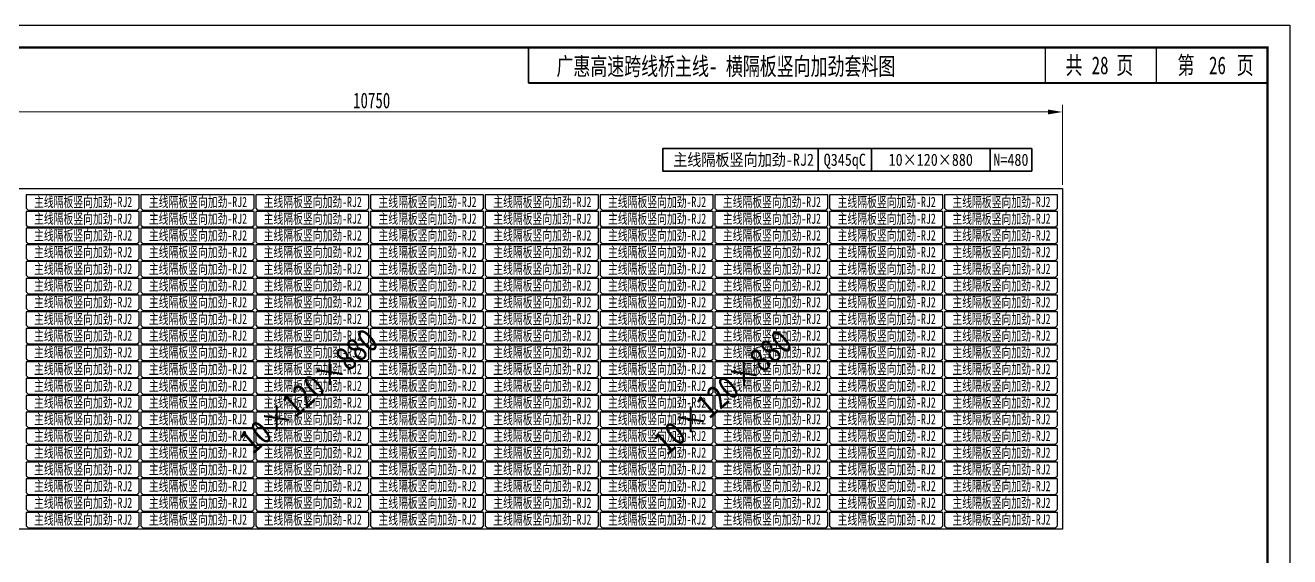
# Model space of a CAD drawing. Extents: x 1629247 to 2251351, y -601856 to -65897.
# Drawn here: x 1869833 to 1879671, y -405615 to -401482 of the extents above; entities that cross this region are included whole.
import ezdxf
from ezdxf.enums import TextEntityAlignment as Align

# ---------------------------------------------------------------- set-up
doc = ezdxf.new("R2010")
doc.units = 0
doc.header["$LTSCALE"] = 2
doc.header["$MEASUREMENT"] = 0
doc.header["$PDMODE"] = 35
doc.header["$PDSIZE"] = 50
doc.layers.get('0').update_dxf_attribs({"linetype": 'CONTINUOUS'})
doc.layers.get('Defpoints').update_dxf_attribs({"linetype": 'CONTINUOUS'})
doc.layers.add('1图框轮廓', color=7, linetype='CONTINUOUS', lineweight=35)
doc.layers.add('A3', color=7, linetype='CONTINUOUS')
doc.styles.add('仿宋', font='仿宋_GB2312_1.ttf', dxfattribs={"width": 0.7})
doc.dimstyles.new('标准标注样式-45', dxfattribs={"dimscale": 45, "dimtxt": 2.7, "dimasz": 2.5, "dimexe": 1.25, "dimexo": 0.625, "dimtad": 1, "dimdec": 0, "dimdsep": 46, "dimtxsty": '仿宋', "dimcen": 2.5, "dimclrd": 3, "dimclre": 3, "dimclrt": 4, "dimazin": 0, "dimtfac": 1, "dimtdec": 0, "dimtmove": 0, "dimatfit": 3, "dimfxl": 1.25, "dimlwd": 13, "dimlwe": 13, "dimarcsym": 0})

# ---------------------------------------------------------------- blocks, each defined once
blk = doc.blocks.new('tukuangA4-')
at = {"layer": 'A3'}
for p, q in [((12951.2, 10051.2), (12951.2, 10327.4)), ((13814.3, 10051.2), (13814.3, 10327.4))]:
    blk.add_line(p, q, dxfattribs=at)
blk.add_lwpolyline([(14850, 10500), (14850, 0), (0, 0), (0, 10500)], close=True, dxfattribs=at)
for points, const_width in [([(882.1, 10327.4), (14677.4, 10327.4), (14677.4, 172.6), (882.1, 172.6), (882.1, 10327.4)], 17.3), ([(8927.1, 10051.2), (8927.1, 10327.4)], 13.8), ([(8927.1, 10051.2), (14677.4, 10051.2)], 13.8)]:
    blk.add_lwpolyline(points, dxfattribs=dict(at, const_width=const_width))
at = {"layer": 'A3', "color": 7, "linetype": 'Continuous', "style": '仿宋', "width": 0.7}
for s, p in [('共    页', (13106, 10120.1)), ('第     页', (13976.7, 10120.1))]:
    blk.add_text(s, height=138.1, dxfattribs=at).set_placement(p)
blk = doc.blocks.new('*D212')
at = {"color": 3, "lineweight": 13, "ltscale": 3}
for p, q in [((1867153.4, -402722), (1867153.4, -402099.6)), ((1877903.4, -402722), (1877903.4, -402099.6))]:
    blk.add_line(p, q, dxfattribs=at)
at = {"color": 3, "linetype": 'ByBlock', "lineweight": 13, "ltscale": 3}
blk.add_line((1867265.9, -402155.8), (1877790.9, -402155.8), dxfattribs=at)
at = {"color": 3, "ltscale": 3}
for points in [[(1867265.9, -402137.1), (1867265.9, -402174.6), (1867153.4, -402155.8)], [(1877790.9, -402137.1), (1877790.9, -402174.6), (1877903.4, -402155.8)]]:
    blk.add_solid(points, dxfattribs=at)
at = {"layer": 'Defpoints', "color": 0, "ltscale": 3}
for p in [(1877903.4, -402155.8), (1867153.4, -402750.2), (1877903.4, -402750.2)]:
    blk.add_point(p, dxfattribs=at)
at = {"color": 4, "ltscale": 3, "insert": (1872528.4, -402066.9), "char_height": 121.5, "attachment_point": 5, "style": '仿宋'}
blk.add_mtext('10750', dxfattribs=at)

msp = doc.modelspace()

# ---------------------------------------------------------------- linework, layer by layer
at = {"color": 8, "ltscale": 3}
msp.add_lwpolyline([(1867153.4, -405400.2), (1867153.4, -402750.2), (1877903.4, -402750.2), (1877903.4, -405400.2)], close=True, dxfattribs=at)
at = {"color": 1, "ltscale": 3}
for points in [[(1870719.7, -402800.2), (1869839.7, -402800.2), (1869839.7, -402905.2), (1869854.7, -402920.2), (1870704.7, -402920.2), (1870719.7, -402905.2)], [(1871612.8, -402800.2), (1870732.8, -402800.2), (1870732.8, -402905.2), (1870747.8, -402920.2), (1871597.8, -402920.2), (1871612.8, -402905.2)], [(1872505.9, -402800.2), (1871625.9, -402800.2), (1871625.9, -402905.2), (1871640.9, -402920.2), (1872490.9, -402920.2), (1872505.9, -402905.2)], [(1873399.1, -402800.2), (1872519.1, -402800.2), (1872519.1, -402905.2), (1872534.1, -402920.2), (1873384.1, -402920.2), (1873399.1, -402905.2)], [(1874292.2, -402800.2), (1873412.2, -402800.2), (1873412.2, -402905.2), (1873427.2, -402920.2), (1874277.2, -402920.2), (1874292.2, -402905.2)], [(1875185.4, -402800.2), (1874305.4, -402800.2), (1874305.4, -402905.2), (1874320.4, -402920.2), (1875170.4, -402920.2), (1875185.4, -402905.2)], [(1876078.5, -402800.2), (1875198.5, -402800.2), (1875198.5, -402905.2), (1875213.5, -402920.2), (1876063.5, -402920.2), (1876078.5, -402905.2)], [(1876971.6, -402800.2), (1876091.6, -402800.2), (1876091.6, -402905.2), (1876106.6, -402920.2), (1876956.6, -402920.2), (1876971.6, -402905.2)], [(1877864.8, -402800.2), (1876984.8, -402800.2), (1876984.8, -402905.2), (1876999.8, -402920.2), (1877849.8, -402920.2), (1877864.8, -402905.2)], [(1870719.7, -402930.2), (1869839.7, -402930.2), (1869839.7, -403035.2), (1869854.7, -403050.2), (1870704.7, -403050.2), (1870719.7, -403035.2)], [(1871612.8, -402930.2), (1870732.8, -402930.2), (1870732.8, -403035.2), (1870747.8, -403050.2), (1871597.8, -403050.2), (1871612.8, -403035.2)], [(1872505.9, -402930.2), (1871625.9, -402930.2), (1871625.9, -403035.2), (1871640.9, -403050.2), (1872490.9, -403050.2), (1872505.9, -403035.2)], [(1873399.1, -402930.2), (1872519.1, -402930.2), (1872519.1, -403035.2), (1872534.1, -403050.2), (1873384.1, -403050.2), (1873399.1, -403035.2)], [(1874292.2, -402930.2), (1873412.2, -402930.2), (1873412.2, -403035.2), (1873427.2, -403050.2), (1874277.2, -403050.2), (1874292.2, -403035.2)], [(1875185.4, -402930.2), (1874305.4, -402930.2), (1874305.4, -403035.2), (1874320.4, -403050.2), (1875170.4, -403050.2), (1875185.4, -403035.2)], [(1876078.5, -402930.2), (1875198.5, -402930.2), (1875198.5, -403035.2), (1875213.5, -403050.2), (1876063.5, -403050.2), (1876078.5, -403035.2)], [(1876971.6, -402930.2), (1876091.6, -402930.2), (1876091.6, -403035.2), (1876106.6, -403050.2), (1876956.6, -403050.2), (1876971.6, -403035.2)], [(1877864.8, -402930.2), (1876984.8, -402930.2), (1876984.8, -403035.2), (1876999.8, -403050.2), (1877849.8, -403050.2), (1877864.8, -403035.2)], [(1870719.7, -403060.2), (1869839.7, -403060.2), (1869839.7, -403165.2), (1869854.7, -403180.2), (1870704.7, -403180.2), (1870719.7, -403165.2)], [(1871612.8, -403060.2), (1870732.8, -403060.2), (1870732.8, -403165.2), (1870747.8, -403180.2), (1871597.8, -403180.2), (1871612.8, -403165.2)], [(1872505.9, -403060.2), (1871625.9, -403060.2), (1871625.9, -403165.2), (1871640.9, -403180.2), (1872490.9, -403180.2), (1872505.9, -403165.2)], [(1873399.1, -403060.2), (1872519.1, -403060.2), (1872519.1, -403165.2), (1872534.1, -403180.2), (1873384.1, -403180.2), (1873399.1, -403165.2)], [(1874292.2, -403060.2), (1873412.2, -403060.2), (1873412.2, -403165.2), (1873427.2, -403180.2), (1874277.2, -403180.2), (1874292.2, -403165.2)], [(1875185.4, -403060.2), (1874305.4, -403060.2), (1874305.4, -403165.2), (1874320.4, -403180.2), (1875170.4, -403180.2), (1875185.4, -403165.2)], [(1876078.5, -403060.2), (1875198.5, -403060.2), (1875198.5, -403165.2), (1875213.5, -403180.2), (1876063.5, -403180.2), (1876078.5, -403165.2)], [(1876971.6, -403060.2), (1876091.6, -403060.2), (1876091.6, -403165.2), (1876106.6, -403180.2), (1876956.6, -403180.2), (1876971.6, -403165.2)], [(1877864.8, -403060.2), (1876984.8, -403060.2), (1876984.8, -403165.2), (1876999.8, -403180.2), (1877849.8, -403180.2), (1877864.8, -403165.2)], [(1870719.7, -403190.2), (1869839.7, -403190.2), (1869839.7, -403295.2), (1869854.7, -403310.2), (1870704.7, -403310.2), (1870719.7, -403295.2)], [(1871612.8, -403190.2), (1870732.8, -403190.2), (1870732.8, -403295.2), (1870747.8, -403310.2), (1871597.8, -403310.2), (1871612.8, -403295.2)], [(1872505.9, -403190.2), (1871625.9, -403190.2), (1871625.9, -403295.2), (1871640.9, -403310.2), (1872490.9, -403310.2), (1872505.9, -403295.2)], [(1873399.1, -403190.2), (1872519.1, -403190.2), (1872519.1, -403295.2), (1872534.1, -403310.2), (1873384.1, -403310.2), (1873399.1, -403295.2)], [(1874292.2, -403190.2), (1873412.2, -403190.2), (1873412.2, -403295.2), (1873427.2, -403310.2), (1874277.2, -403310.2), (1874292.2, -403295.2)], [(1875185.4, -403190.2), (1874305.4, -403190.2), (1874305.4, -403295.2), (1874320.4, -403310.2), (1875170.4, -403310.2), (1875185.4, -403295.2)], [(1876078.5, -403190.2), (1875198.5, -403190.2), (1875198.5, -403295.2), (1875213.5, -403310.2), (1876063.5, -403310.2), (1876078.5, -403295.2)], [(1876971.6, -403190.2), (1876091.6, -403190.2), (1876091.6, -403295.2), (1876106.6, -403310.2), (1876956.6, -403310.2), (1876971.6, -403295.2)], [(1877864.8, -403190.2), (1876984.8, -403190.2), (1876984.8, -403295.2), (1876999.8, -403310.2), (1877849.8, -403310.2), (1877864.8, -403295.2)], [(1870719.7, -403320.2), (1869839.7, -403320.2), (1869839.7, -403425.2), (1869854.7, -403440.2), (1870704.7, -403440.2), (1870719.7, -403425.2)], [(1871612.8, -403320.2), (1870732.8, -403320.2), (1870732.8, -403425.2), (1870747.8, -403440.2), (1871597.8, -403440.2), (1871612.8, -403425.2)], [(1872505.9, -403320.2), (1871625.9, -403320.2), (1871625.9, -403425.2), (1871640.9, -403440.2), (1872490.9, -403440.2), (1872505.9, -403425.2)], [(1873399.1, -403320.2), (1872519.1, -403320.2), (1872519.1, -403425.2), (1872534.1, -403440.2), (1873384.1, -403440.2), (1873399.1, -403425.2)], [(1874292.2, -403320.2), (1873412.2, -403320.2), (1873412.2, -403425.2), (1873427.2, -403440.2), (1874277.2, -403440.2), (1874292.2, -403425.2)], [(1875185.4, -403320.2), (1874305.4, -403320.2), (1874305.4, -403425.2), (1874320.4, -403440.2), (1875170.4, -403440.2), (1875185.4, -403425.2)], [(1876078.5, -403320.2), (1875198.5, -403320.2), (1875198.5, -403425.2), (1875213.5, -403440.2), (1876063.5, -403440.2), (1876078.5, -403425.2)], [(1876971.6, -403320.2), (1876091.6, -403320.2), (1876091.6, -403425.2), (1876106.6, -403440.2), (1876956.6, -403440.2), (1876971.6, -403425.2)], [(1877864.8, -403320.2), (1876984.8, -403320.2), (1876984.8, -403425.2), (1876999.8, -403440.2), (1877849.8, -403440.2), (1877864.8, -403425.2)], [(1870719.7, -403450.2), (1869839.7, -403450.2), (1869839.7, -403555.2), (1869854.7, -403570.2), (1870704.7, -403570.2), (1870719.7, -403555.2)], [(1871612.8, -403450.2), (1870732.8, -403450.2), (1870732.8, -403555.2), (1870747.8, -403570.2), (1871597.8, -403570.2), (1871612.8, -403555.2)], [(1872505.9, -403450.2), (1871625.9, -403450.2), (1871625.9, -403555.2), (1871640.9, -403570.2), (1872490.9, -403570.2), (1872505.9, -403555.2)], [(1873399.1, -403450.2), (1872519.1, -403450.2), (1872519.1, -403555.2), (1872534.1, -403570.2), (1873384.1, -403570.2), (1873399.1, -403555.2)], [(1874292.2, -403450.2), (1873412.2, -403450.2), (1873412.2, -403555.2), (1873427.2, -403570.2), (1874277.2, -403570.2), (1874292.2, -403555.2)], [(1875185.4, -403450.2), (1874305.4, -403450.2), (1874305.4, -403555.2), (1874320.4, -403570.2), (1875170.4, -403570.2), (1875185.4, -403555.2)], [(1876078.5, -403450.2), (1875198.5, -403450.2), (1875198.5, -403555.2), (1875213.5, -403570.2), (1876063.5, -403570.2), (1876078.5, -403555.2)], [(1876971.6, -403450.2), (1876091.6, -403450.2), (1876091.6, -403555.2), (1876106.6, -403570.2), (1876956.6, -403570.2), (1876971.6, -403555.2)], [(1877864.8, -403450.2), (1876984.8, -403450.2), (1876984.8, -403555.2), (1876999.8, -403570.2), (1877849.8, -403570.2), (1877864.8, -403555.2)], [(1870719.7, -403580.2), (1869839.7, -403580.2), (1869839.7, -403685.2), (1869854.7, -403700.2), (1870704.7, -403700.2), (1870719.7, -403685.2)], [(1871612.8, -403580.2), (1870732.8, -403580.2), (1870732.8, -403685.2), (1870747.8, -403700.2), (1871597.8, -403700.2), (1871612.8, -403685.2)], [(1872505.9, -403580.2), (1871625.9, -403580.2), (1871625.9, -403685.2), (1871640.9, -403700.2), (1872490.9, -403700.2), (1872505.9, -403685.2)], [(1873399.1, -403580.2), (1872519.1, -403580.2), (1872519.1, -403685.2), (1872534.1, -403700.2), (1873384.1, -403700.2), (1873399.1, -403685.2)], [(1874292.2, -403580.2), (1873412.2, -403580.2), (1873412.2, -403685.2), (1873427.2, -403700.2), (1874277.2, -403700.2), (1874292.2, -403685.2)], [(1875185.4, -403580.2), (1874305.4, -403580.2), (1874305.4, -403685.2), (1874320.4, -403700.2), (1875170.4, -403700.2), (1875185.4, -403685.2)], [(1876078.5, -403580.2), (1875198.5, -403580.2), (1875198.5, -403685.2), (1875213.5, -403700.2), (1876063.5, -403700.2), (1876078.5, -403685.2)], [(1876971.6, -403580.2), (1876091.6, -403580.2), (1876091.6, -403685.2), (1876106.6, -403700.2), (1876956.6, -403700.2), (1876971.6, -403685.2)], [(1877864.8, -403580.2), (1876984.8, -403580.2), (1876984.8, -403685.2), (1876999.8, -403700.2), (1877849.8, -403700.2), (1877864.8, -403685.2)], [(1870719.7, -403710.2), (1869839.7, -403710.2), (1869839.7, -403815.2), (1869854.7, -403830.2), (1870704.7, -403830.2), (1870719.7, -403815.2)], [(1871612.8, -403710.2), (1870732.8, -403710.2), (1870732.8, -403815.2), (1870747.8, -403830.2), (1871597.8, -403830.2), (1871612.8, -403815.2)], [(1872505.9, -403710.2), (1871625.9, -403710.2), (1871625.9, -403815.2), (1871640.9, -403830.2), (1872490.9, -403830.2), (1872505.9, -403815.2)], [(1873399.1, -403710.2), (1872519.1, -403710.2), (1872519.1, -403815.2), (1872534.1, -403830.2), (1873384.1, -403830.2), (1873399.1, -403815.2)], [(1874292.2, -403710.2), (1873412.2, -403710.2), (1873412.2, -403815.2), (1873427.2, -403830.2), (1874277.2, -403830.2), (1874292.2, -403815.2)], [(1875185.4, -403710.2), (1874305.4, -403710.2), (1874305.4, -403815.2), (1874320.4, -403830.2), (1875170.4, -403830.2), (1875185.4, -403815.2)], [(1876078.5, -403710.2), (1875198.5, -403710.2), (1875198.5, -403815.2), (1875213.5, -403830.2), (1876063.5, -403830.2), (1876078.5, -403815.2)], [(1876971.6, -403710.2), (1876091.6, -403710.2), (1876091.6, -403815.2), (1876106.6, -403830.2), (1876956.6, -403830.2), (1876971.6, -403815.2)], [(1877864.8, -403710.2), (1876984.8, -403710.2), (1876984.8, -403815.2), (1876999.8, -403830.2), (1877849.8, -403830.2), (1877864.8, -403815.2)], [(1870719.7, -403840.2), (1869839.7, -403840.2), (1869839.7, -403945.2), (1869854.7, -403960.2), (1870704.7, -403960.2), (1870719.7, -403945.2)], [(1871612.8, -403840.2), (1870732.8, -403840.2), (1870732.8, -403945.2), (1870747.8, -403960.2), (1871597.8, -403960.2), (1871612.8, -403945.2)], [(1872505.9, -403840.2), (1871625.9, -403840.2), (1871625.9, -403945.2), (1871640.9, -403960.2), (1872490.9, -403960.2), (1872505.9, -403945.2)], [(1873399.1, -403840.2), (1872519.1, -403840.2), (1872519.1, -403945.2), (1872534.1, -403960.2), (1873384.1, -403960.2), (1873399.1, -403945.2)], [(1874292.2, -403840.2), (1873412.2, -403840.2), (1873412.2, -403945.2), (1873427.2, -403960.2), (1874277.2, -403960.2), (1874292.2, -403945.2)], [(1875185.4, -403840.2), (1874305.4, -403840.2), (1874305.4, -403945.2), (1874320.4, -403960.2), (1875170.4, -403960.2), (1875185.4, -403945.2)], [(1876078.5, -403840.2), (1875198.5, -403840.2), (1875198.5, -403945.2), (1875213.5, -403960.2), (1876063.5, -403960.2), (1876078.5, -403945.2)], [(1876971.6, -403840.2), (1876091.6, -403840.2), (1876091.6, -403945.2), (1876106.6, -403960.2), (1876956.6, -403960.2), (1876971.6, -403945.2)], [(1877864.8, -403840.2), (1876984.8, -403840.2), (1876984.8, -403945.2), (1876999.8, -403960.2), (1877849.8, -403960.2), (1877864.8, -403945.2)], [(1870719.7, -403970.2), (1869839.7, -403970.2), (1869839.7, -404075.2), (1869854.7, -404090.2), (1870704.7, -404090.2), (1870719.7, -404075.2)], [(1871612.8, -403970.2), (1870732.8, -403970.2), (1870732.8, -404075.2), (1870747.8, -404090.2), (1871597.8, -404090.2), (1871612.8, -404075.2)], [(1872505.9, -403970.2), (1871625.9, -403970.2), (1871625.9, -404075.2), (1871640.9, -404090.2), (1872490.9, -404090.2), (1872505.9, -404075.2)], [(1873399.1, -403970.2), (1872519.1, -403970.2), (1872519.1, -404075.2), (1872534.1, -404090.2), (1873384.1, -404090.2), (1873399.1, -404075.2)], [(1874292.2, -403970.2), (1873412.2, -403970.2), (1873412.2, -404075.2), (1873427.2, -404090.2), (1874277.2, -404090.2), (1874292.2, -404075.2)], [(1875185.4, -403970.2), (1874305.4, -403970.2), (1874305.4, -404075.2), (1874320.4, -404090.2), (1875170.4, -404090.2), (1875185.4, -404075.2)], [(1876078.5, -403970.2), (1875198.5, -403970.2), (1875198.5, -404075.2), (1875213.5, -404090.2), (1876063.5, -404090.2), (1876078.5, -404075.2)], [(1876971.6, -403970.2), (1876091.6, -403970.2), (1876091.6, -404075.2), (1876106.6, -404090.2), (1876956.6, -404090.2), (1876971.6, -404075.2)], [(1877864.8, -403970.2), (1876984.8, -403970.2), (1876984.8, -404075.2), (1876999.8, -404090.2), (1877849.8, -404090.2), (1877864.8, -404075.2)], [(1870719.7, -404100.2), (1869839.7, -404100.2), (1869839.7, -404205.2), (1869854.7, -404220.2), (1870704.7, -404220.2), (1870719.7, -404205.2)], [(1871612.8, -404100.2), (1870732.8, -404100.2), (1870732.8, -404205.2), (1870747.8, -404220.2), (1871597.8, -404220.2), (1871612.8, -404205.2)], [(1872505.9, -404100.2), (1871625.9, -404100.2), (1871625.9, -404205.2), (1871640.9, -404220.2), (1872490.9, -404220.2), (1872505.9, -404205.2)], [(1873399.1, -404100.2), (1872519.1, -404100.2), (1872519.1, -404205.2), (1872534.1, -404220.2), (1873384.1, -404220.2), (1873399.1, -404205.2)], [(1874292.2, -404100.2), (1873412.2, -404100.2), (1873412.2, -404205.2), (1873427.2, -404220.2), (1874277.2, -404220.2), (1874292.2, -404205.2)], [(1875185.4, -404100.2), (1874305.4, -404100.2), (1874305.4, -404205.2), (1874320.4, -404220.2), (1875170.4, -404220.2), (1875185.4, -404205.2)], [(1876078.5, -404100.2), (1875198.5, -404100.2), (1875198.5, -404205.2), (1875213.5, -404220.2), (1876063.5, -404220.2), (1876078.5, -404205.2)], [(1876971.6, -404100.2), (1876091.6, -404100.2), (1876091.6, -404205.2), (1876106.6, -404220.2), (1876956.6, -404220.2), (1876971.6, -404205.2)], [(1877864.8, -404100.2), (1876984.8, -404100.2), (1876984.8, -404205.2), (1876999.8, -404220.2), (1877849.8, -404220.2), (1877864.8, -404205.2)], [(1870719.7, -404230.2), (1869839.7, -404230.2), (1869839.7, -404335.2), (1869854.7, -404350.2), (1870704.7, -404350.2), (1870719.7, -404335.2)], [(1871612.8, -404230.2), (1870732.8, -404230.2), (1870732.8, -404335.2), (1870747.8, -404350.2), (1871597.8, -404350.2), (1871612.8, -404335.2)], [(1872505.9, -404230.2), (1871625.9, -404230.2), (1871625.9, -404335.2), (1871640.9, -404350.2), (1872490.9, -404350.2), (1872505.9, -404335.2)], [(1873399.1, -404230.2), (1872519.1, -404230.2), (1872519.1, -404335.2), (1872534.1, -404350.2), (1873384.1, -404350.2), (1873399.1, -404335.2)], [(1874292.2, -404230.2), (1873412.2, -404230.2), (1873412.2, -404335.2), (1873427.2, -404350.2), (1874277.2, -404350.2), (1874292.2, -404335.2)], [(1875185.4, -404230.2), (1874305.4, -404230.2), (1874305.4, -404335.2), (1874320.4, -404350.2), (1875170.4, -404350.2), (1875185.4, -404335.2)], [(1876078.5, -404230.2), (1875198.5, -404230.2), (1875198.5, -404335.2), (1875213.5, -404350.2), (1876063.5, -404350.2), (1876078.5, -404335.2)], [(1876971.6, -404230.2), (1876091.6, -404230.2), (1876091.6, -404335.2), (1876106.6, -404350.2), (1876956.6, -404350.2), (1876971.6, -404335.2)], [(1877864.8, -404230.2), (1876984.8, -404230.2), (1876984.8, -404335.2), (1876999.8, -404350.2), (1877849.8, -404350.2), (1877864.8, -404335.2)], [(1870719.7, -404360.2), (1869839.7, -404360.2), (1869839.7, -404465.2), (1869854.7, -404480.2), (1870704.7, -404480.2), (1870719.7, -404465.2)], [(1871612.8, -404360.2), (1870732.8, -404360.2), (1870732.8, -404465.2), (1870747.8, -404480.2), (1871597.8, -404480.2), (1871612.8, -404465.2)], [(1872505.9, -404360.2), (1871625.9, -404360.2), (1871625.9, -404465.2), (1871640.9, -404480.2), (1872490.9, -404480.2), (1872505.9, -404465.2)], [(1873399.1, -404360.2), (1872519.1, -404360.2), (1872519.1, -404465.2), (1872534.1, -404480.2), (1873384.1, -404480.2), (1873399.1, -404465.2)], [(1874292.2, -404360.2), (1873412.2, -404360.2), (1873412.2, -404465.2), (1873427.2, -404480.2), (1874277.2, -404480.2), (1874292.2, -404465.2)], [(1875185.4, -404360.2), (1874305.4, -404360.2), (1874305.4, -404465.2), (1874320.4, -404480.2), (1875170.4, -404480.2), (1875185.4, -404465.2)], [(1876078.5, -404360.2), (1875198.5, -404360.2), (1875198.5, -404465.2), (1875213.5, -404480.2), (1876063.5, -404480.2), (1876078.5, -404465.2)], [(1876971.6, -404360.2), (1876091.6, -404360.2), (1876091.6, -404465.2), (1876106.6, -404480.2), (1876956.6, -404480.2), (1876971.6, -404465.2)], [(1877864.8, -404360.2), (1876984.8, -404360.2), (1876984.8, -404465.2), (1876999.8, -404480.2), (1877849.8, -404480.2), (1877864.8, -404465.2)], [(1870719.7, -404490.2), (1869839.7, -404490.2), (1869839.7, -404595.2), (1869854.7, -404610.2), (1870704.7, -404610.2), (1870719.7, -404595.2)], [(1871612.8, -404490.2), (1870732.8, -404490.2), (1870732.8, -404595.2), (1870747.8, -404610.2), (1871597.8, -404610.2), (1871612.8, -404595.2)], [(1872505.9, -404490.2), (1871625.9, -404490.2), (1871625.9, -404595.2), (1871640.9, -404610.2), (1872490.9, -404610.2), (1872505.9, -404595.2)], [(1873399.1, -404490.2), (1872519.1, -404490.2), (1872519.1, -404595.2), (1872534.1, -404610.2), (1873384.1, -404610.2), (1873399.1, -404595.2)], [(1874292.2, -404490.2), (1873412.2, -404490.2), (1873412.2, -404595.2), (1873427.2, -404610.2), (1874277.2, -404610.2), (1874292.2, -404595.2)], [(1875185.4, -404490.2), (1874305.4, -404490.2), (1874305.4, -404595.2), (1874320.4, -404610.2), (1875170.4, -404610.2), (1875185.4, -404595.2)], [(1876078.5, -404490.2), (1875198.5, -404490.2), (1875198.5, -404595.2), (1875213.5, -404610.2), (1876063.5, -404610.2), (1876078.5, -404595.2)], [(1876971.6, -404490.2), (1876091.6, -404490.2), (1876091.6, -404595.2), (1876106.6, -404610.2), (1876956.6, -404610.2), (1876971.6, -404595.2)], [(1877864.8, -404490.2), (1876984.8, -404490.2), (1876984.8, -404595.2), (1876999.8, -404610.2), (1877849.8, -404610.2), (1877864.8, -404595.2)], [(1870719.7, -404620.2), (1869839.7, -404620.2), (1869839.7, -404725.2), (1869854.7, -404740.2), (1870704.7, -404740.2), (1870719.7, -404725.2)], [(1871612.8, -404620.2), (1870732.8, -404620.2), (1870732.8, -404725.2), (1870747.8, -404740.2), (1871597.8, -404740.2), (1871612.8, -404725.2)], [(1872505.9, -404620.2), (1871625.9, -404620.2), (1871625.9, -404725.2), (1871640.9, -404740.2), (1872490.9, -404740.2), (1872505.9, -404725.2)], [(1873399.1, -404620.2), (1872519.1, -404620.2), (1872519.1, -404725.2), (1872534.1, -404740.2), (1873384.1, -404740.2), (1873399.1, -404725.2)], [(1874292.2, -404620.2), (1873412.2, -404620.2), (1873412.2, -404725.2), (1873427.2, -404740.2), (1874277.2, -404740.2), (1874292.2, -404725.2)], [(1875185.4, -404620.2), (1874305.4, -404620.2), (1874305.4, -404725.2), (1874320.4, -404740.2), (1875170.4, -404740.2), (1875185.4, -404725.2)], [(1876078.5, -404620.2), (1875198.5, -404620.2), (1875198.5, -404725.2), (1875213.5, -404740.2), (1876063.5, -404740.2), (1876078.5, -404725.2)], [(1876971.6, -404620.2), (1876091.6, -404620.2), (1876091.6, -404725.2), (1876106.6, -404740.2), (1876956.6, -404740.2), (1876971.6, -404725.2)], [(1877864.8, -404620.2), (1876984.8, -404620.2), (1876984.8, -404725.2), (1876999.8, -404740.2), (1877849.8, -404740.2), (1877864.8, -404725.2)], [(1870719.7, -404750.2), (1869839.7, -404750.2), (1869839.7, -404855.2), (1869854.7, -404870.2), (1870704.7, -404870.2), (1870719.7, -404855.2)], [(1871612.8, -404750.2), (1870732.8, -404750.2), (1870732.8, -404855.2), (1870747.8, -404870.2), (1871597.8, -404870.2), (1871612.8, -404855.2)], [(1872505.9, -404750.2), (1871625.9, -404750.2), (1871625.9, -404855.2), (1871640.9, -404870.2), (1872490.9, -404870.2), (1872505.9, -404855.2)], [(1873399.1, -404750.2), (1872519.1, -404750.2), (1872519.1, -404855.2), (1872534.1, -404870.2), (1873384.1, -404870.2), (1873399.1, -404855.2)], [(1874292.2, -404750.2), (1873412.2, -404750.2), (1873412.2, -404855.2), (1873427.2, -404870.2), (1874277.2, -404870.2), (1874292.2, -404855.2)], [(1875185.4, -404750.2), (1874305.4, -404750.2), (1874305.4, -404855.2), (1874320.4, -404870.2), (1875170.4, -404870.2), (1875185.4, -404855.2)], [(1876078.5, -404750.2), (1875198.5, -404750.2), (1875198.5, -404855.2), (1875213.5, -404870.2), (1876063.5, -404870.2), (1876078.5, -404855.2)], [(1876971.6, -404750.2), (1876091.6, -404750.2), (1876091.6, -404855.2), (1876106.6, -404870.2), (1876956.6, -404870.2), (1876971.6, -404855.2)], [(1877864.8, -404750.2), (1876984.8, -404750.2), (1876984.8, -404855.2), (1876999.8, -404870.2), (1877849.8, -404870.2), (1877864.8, -404855.2)], [(1870719.7, -404880.2), (1869839.7, -404880.2), (1869839.7, -404985.2), (1869854.7, -405000.2), (1870704.7, -405000.2), (1870719.7, -404985.2)], [(1871612.8, -404880.2), (1870732.8, -404880.2), (1870732.8, -404985.2), (1870747.8, -405000.2), (1871597.8, -405000.2), (1871612.8, -404985.2)], [(1872505.9, -404880.2), (1871625.9, -404880.2), (1871625.9, -404985.2), (1871640.9, -405000.2), (1872490.9, -405000.2), (1872505.9, -404985.2)], [(1873399.1, -404880.2), (1872519.1, -404880.2), (1872519.1, -404985.2), (1872534.1, -405000.2), (1873384.1, -405000.2), (1873399.1, -404985.2)], [(1874292.2, -404880.2), (1873412.2, -404880.2), (1873412.2, -404985.2), (1873427.2, -405000.2), (1874277.2, -405000.2), (1874292.2, -404985.2)], [(1875185.4, -404880.2), (1874305.4, -404880.2), (1874305.4, -404985.2), (1874320.4, -405000.2), (1875170.4, -405000.2), (1875185.4, -404985.2)], [(1876078.5, -404880.2), (1875198.5, -404880.2), (1875198.5, -404985.2), (1875213.5, -405000.2), (1876063.5, -405000.2), (1876078.5, -404985.2)], [(1876971.6, -404880.2), (1876091.6, -404880.2), (1876091.6, -404985.2), (1876106.6, -405000.2), (1876956.6, -405000.2), (1876971.6, -404985.2)], [(1877864.8, -404880.2), (1876984.8, -404880.2), (1876984.8, -404985.2), (1876999.8, -405000.2), (1877849.8, -405000.2), (1877864.8, -404985.2)], [(1870719.7, -405010.2), (1869839.7, -405010.2), (1869839.7, -405115.2), (1869854.7, -405130.2), (1870704.7, -405130.2), (1870719.7, -405115.2)], [(1871612.8, -405010.2), (1870732.8, -405010.2), (1870732.8, -405115.2), (1870747.8, -405130.2), (1871597.8, -405130.2), (1871612.8, -405115.2)], [(1872505.9, -405010.2), (1871625.9, -405010.2), (1871625.9, -405115.2), (1871640.9, -405130.2), (1872490.9, -405130.2), (1872505.9, -405115.2)], [(1873399.1, -405010.2), (1872519.1, -405010.2), (1872519.1, -405115.2), (1872534.1, -405130.2), (1873384.1, -405130.2), (1873399.1, -405115.2)], [(1874292.2, -405010.2), (1873412.2, -405010.2), (1873412.2, -405115.2), (1873427.2, -405130.2), (1874277.2, -405130.2), (1874292.2, -405115.2)], [(1875185.4, -405010.2), (1874305.4, -405010.2), (1874305.4, -405115.2), (1874320.4, -405130.2), (1875170.4, -405130.2), (1875185.4, -405115.2)], [(1876078.5, -405010.2), (1875198.5, -405010.2), (1875198.5, -405115.2), (1875213.5, -405130.2), (1876063.5, -405130.2), (1876078.5, -405115.2)], [(1876971.6, -405010.2), (1876091.6, -405010.2), (1876091.6, -405115.2), (1876106.6, -405130.2), (1876956.6, -405130.2), (1876971.6, -405115.2)], [(1877864.8, -405010.2), (1876984.8, -405010.2), (1876984.8, -405115.2), (1876999.8, -405130.2), (1877849.8, -405130.2), (1877864.8, -405115.2)], [(1870719.7, -405140.2), (1869839.7, -405140.2), (1869839.7, -405245.2), (1869854.7, -405260.2), (1870704.7, -405260.2), (1870719.7, -405245.2)], [(1871612.8, -405140.2), (1870732.8, -405140.2), (1870732.8, -405245.2), (1870747.8, -405260.2), (1871597.8, -405260.2), (1871612.8, -405245.2)], [(1872505.9, -405140.2), (1871625.9, -405140.2), (1871625.9, -405245.2), (1871640.9, -405260.2), (1872490.9, -405260.2), (1872505.9, -405245.2)], [(1873399.1, -405140.2), (1872519.1, -405140.2), (1872519.1, -405245.2), (1872534.1, -405260.2), (1873384.1, -405260.2), (1873399.1, -405245.2)], [(1874292.2, -405140.2), (1873412.2, -405140.2), (1873412.2, -405245.2), (1873427.2, -405260.2), (1874277.2, -405260.2), (1874292.2, -405245.2)], [(1875185.4, -405140.2), (1874305.4, -405140.2), (1874305.4, -405245.2), (1874320.4, -405260.2), (1875170.4, -405260.2), (1875185.4, -405245.2)], [(1876078.5, -405140.2), (1875198.5, -405140.2), (1875198.5, -405245.2), (1875213.5, -405260.2), (1876063.5, -405260.2), (1876078.5, -405245.2)], [(1876971.6, -405140.2), (1876091.6, -405140.2), (1876091.6, -405245.2), (1876106.6, -405260.2), (1876956.6, -405260.2), (1876971.6, -405245.2)], [(1877864.8, -405140.2), (1876984.8, -405140.2), (1876984.8, -405245.2), (1876999.8, -405260.2), (1877849.8, -405260.2), (1877864.8, -405245.2)], [(1870719.7, -405270.2), (1869839.7, -405270.2), (1869839.7, -405375.2), (1869854.7, -405390.2), (1870704.7, -405390.2), (1870719.7, -405375.2)], [(1871612.8, -405270.2), (1870732.8, -405270.2), (1870732.8, -405375.2), (1870747.8, -405390.2), (1871597.8, -405390.2), (1871612.8, -405375.2)], [(1872505.9, -405270.2), (1871625.9, -405270.2), (1871625.9, -405375.2), (1871640.9, -405390.2), (1872490.9, -405390.2), (1872505.9, -405375.2)], [(1873399.1, -405270.2), (1872519.1, -405270.2), (1872519.1, -405375.2), (1872534.1, -405390.2), (1873384.1, -405390.2), (1873399.1, -405375.2)], [(1874292.2, -405270.2), (1873412.2, -405270.2), (1873412.2, -405375.2), (1873427.2, -405390.2), (1874277.2, -405390.2), (1874292.2, -405375.2)], [(1875185.4, -405270.2), (1874305.4, -405270.2), (1874305.4, -405375.2), (1874320.4, -405390.2), (1875170.4, -405390.2), (1875185.4, -405375.2)], [(1876078.5, -405270.2), (1875198.5, -405270.2), (1875198.5, -405375.2), (1875213.5, -405390.2), (1876063.5, -405390.2), (1876078.5, -405375.2)], [(1876971.6, -405270.2), (1876091.6, -405270.2), (1876091.6, -405375.2), (1876106.6, -405390.2), (1876956.6, -405390.2), (1876971.6, -405375.2)], [(1877864.8, -405270.2), (1876984.8, -405270.2), (1876984.8, -405375.2), (1876999.8, -405390.2), (1877849.8, -405390.2), (1877864.8, -405375.2)]]:
    msp.add_lwpolyline(points, close=True, dxfattribs=at)
at = {"layer": '1图框轮廓', "color": 30, "ltscale": 3}
for points in [[(1877664.3, -402615), (1874793.4, -402615), (1874793.4, -402440), (1877664.3, -402440)], [(1876001.2, -402615), (1876001.2, -402615), (1876001.2, -402440), (1876001.2, -402440)], [(1876417.2, -402615), (1876417.2, -402615), (1876417.2, -402440), (1876417.2, -402440)], [(1877339.2, -402615), (1877339.2, -402615), (1877339.2, -402440), (1877339.2, -402440)]]:
    msp.add_lwpolyline(points, close=True, dxfattribs=at)

# ---------------------------------------------------------------- block references
at = {"color": 8}
msp.add_blockref('tukuangA4-', (1864821, -411981.5), dxfattribs=at)

# ---------------------------------------------------------------- texts
at = {"color": 7, "style": '仿宋', "width": 0.85}
for s, p in [('主线隔板竖向加劲-RJ2', (1875422, -402527.5)), ('Q345qC', (1876209.2, -402527.5)), ('10×120×880', (1876878.2, -402527.5)), ('N=480', (1877501.7, -402527.5))]:
    msp.add_text(s, height=94.5, dxfattribs=at).set_placement(p, align=Align.MIDDLE_CENTER)
for p in [(1872038.1, -404323.5), (1875259.7, -404333.5)]:
    msp.add_text('10×120×880', height=189, rotation=40.87392, dxfattribs=at).set_placement(p, align=Align.MIDDLE_CENTER)
at = {"layer": 'A3', "color": 6, "linetype": 'Continuous', "style": '仿宋', "width": 0.7}
msp.add_text('广惠高速跨线桥主线- 横隔板竖向加劲套料图', height=138.095, dxfattribs=at).set_placement((1873965.9, -401869.6))
at = {"layer": 'A3', "color": 1, "linetype": 'Continuous', "style": '仿宋', "width": 0.7}
for s, p in [('28', (1878129.8, -401861.9)), ('26', (1879043.2, -401861.9))]:
    msp.add_text(s, height=138.1, dxfattribs=at).set_placement(p)
at = {"layer": 'A3', "color": 6, "linetype": 'Continuous', "style": '仿宋', "width": 0.7}
for p in [(1870283.3, -402895.6), (1871176.5, -402895.6), (1872069.6, -402895.6), (1872962.7, -402895.6), (1873855.9, -402895.6), (1874749, -402895.6), (1875642.1, -402895.6), (1876535.3, -402895.6), (1877428.4, -402895.6), (1870283.3, -403025.6), (1871176.5, -403025.6), (1872069.6, -403025.6), (1872962.7, -403025.6), (1873855.9, -403025.6), (1874749, -403025.6), (1875642.1, -403025.6), (1876535.3, -403025.6), (1877428.4, -403025.6), (1870283.3, -403155.6), (1871176.5, -403155.6), (1872069.6, -403155.6), (1872962.7, -403155.6), (1873855.9, -403155.6), (1874749, -403155.6), (1875642.1, -403155.6), (1876535.3, -403155.6), (1877428.4, -403155.6), (1870283.3, -403285.6), (1871176.5, -403285.6), (1872069.6, -403285.6), (1872962.7, -403285.6), (1873855.9, -403285.6), (1874749, -403285.6), (1875642.1, -403285.6), (1876535.3, -403285.6), (1877428.4, -403285.6), (1870283.3, -403415.6), (1871176.5, -403415.6), (1872069.6, -403415.6), (1872962.7, -403415.6), (1873855.9, -403415.6), (1874749, -403415.6), (1875642.1, -403415.6), (1876535.3, -403415.6), (1877428.4, -403415.6), (1870283.3, -403545.6), (1871176.5, -403545.6), (1872069.6, -403545.6), (1872962.7, -403545.6), (1873855.9, -403545.6), (1874749, -403545.6), (1875642.1, -403545.6), (1876535.3, -403545.6), (1877428.4, -403545.6), (1870283.3, -403675.6), (1871176.5, -403675.6), (1872069.6, -403675.6), (1872962.7, -403675.6), (1873855.9, -403675.6), (1874749, -403675.6), (1875642.1, -403675.6), (1876535.3, -403675.6), (1877428.4, -403675.6), (1870283.3, -403805.6), (1871176.5, -403805.6), (1872069.6, -403805.6), (1872962.7, -403805.6), (1873855.9, -403805.6), (1874749, -403805.6), (1875642.1, -403805.6), (1876535.3, -403805.6), (1877428.4, -403805.6), (1870283.3, -403935.6), (1871176.5, -403935.6), (1872069.6, -403935.6), (1872962.7, -403935.6), (1873855.9, -403935.6), (1874749, -403935.6), (1875642.1, -403935.6), (1876535.3, -403935.6), (1877428.4, -403935.6), (1870283.3, -404065.6), (1871176.5, -404065.6), (1872069.6, -404065.6), (1872962.7, -404065.6), (1873855.9, -404065.6), (1874749, -404065.6), (1875642.1, -404065.6), (1876535.3, -404065.6), (1877428.4, -404065.6), (1870283.3, -404195.6), (1871176.5, -404195.6), (1872069.6, -404195.6), (1872962.7, -404195.6), (1873855.9, -404195.6), (1874749, -404195.6), (1875642.1, -404195.6), (1876535.3, -404195.6), (1877428.4, -404195.6), (1870283.3, -404325.6), (1871176.5, -404325.6), (1872069.6, -404325.6), (1872962.7, -404325.6), (1873855.9, -404325.6), (1874749, -404325.6), (1875642.1, -404325.6), (1876535.3, -404325.6), (1877428.4, -404325.6), (1870283.3, -404455.6), (1871176.5, -404455.6), (1872069.6, -404455.6), (1872962.7, -404455.6), (1873855.9, -404455.6), (1874749, -404455.6), (1875642.1, -404455.6), (1876535.3, -404455.6), (1877428.4, -404455.6), (1870283.3, -404585.6), (1871176.5, -404585.6), (1872069.6, -404585.6), (1872962.7, -404585.6), (1873855.9, -404585.6), (1874749, -404585.6), (1875642.1, -404585.6), (1876535.3, -404585.6), (1877428.4, -404585.6), (1870283.3, -404715.6), (1871176.5, -404715.6), (1872069.6, -404715.6), (1872962.7, -404715.6), (1873855.9, -404715.6), (1874749, -404715.6), (1875642.1, -404715.6), (1876535.3, -404715.6), (1877428.4, -404715.6), (1870283.3, -404845.6), (1871176.5, -404845.6), (1872069.6, -404845.6), (1872962.7, -404845.6), (1873855.9, -404845.6), (1874749, -404845.6), (1875642.1, -404845.6), (1876535.3, -404845.6), (1877428.4, -404845.6), (1870283.3, -404975.6), (1871176.5, -404975.6), (1872069.6, -404975.6), (1872962.7, -404975.6), (1873855.9, -404975.6), (1874749, -404975.6), (1875642.1, -404975.6), (1876535.3, -404975.6), (1877428.4, -404975.6), (1870283.3, -405105.6), (1871176.5, -405105.6), (1872069.6, -405105.6), (1872962.7, -405105.6), (1873855.9, -405105.6), (1874749, -405105.6), (1875642.1, -405105.6), (1876535.3, -405105.6), (1877428.4, -405105.6), (1870283.3, -405235.6), (1871176.5, -405235.6), (1872069.6, -405235.6), (1872962.7, -405235.6), (1873855.9, -405235.6), (1874749, -405235.6), (1875642.1, -405235.6), (1876535.3, -405235.6), (1877428.4, -405235.6), (1870283.3, -405365.6), (1871176.5, -405365.6), (1872069.6, -405365.6), (1872962.7, -405365.6), (1873855.9, -405365.6), (1874749, -405365.6), (1875642.1, -405365.6), (1876535.3, -405365.6), (1877428.4, -405365.6)]:
    msp.add_text('主线隔板竖向加劲-RJ2', height=80, dxfattribs=at).set_placement(p, align=Align.CENTER)

# ---------------------------------------------------------------- dimensions: what is measured, and where the dimension line sits
at = {"color": 8, "ltscale": 3}
dim = msp.add_linear_dim(base=(1877903.4, -402155.8), p1=(1867153.4, -402750.2), p2=(1877903.4, -402750.2), dimstyle='标准标注样式-45', dxfattribs=at)
dim.commit()
dim.dimension.update_dxf_attribs({"geometry": '*D212', "text_midpoint": (1872528.4, -402066.9)})

doc.saveas('drawing.dxf')
